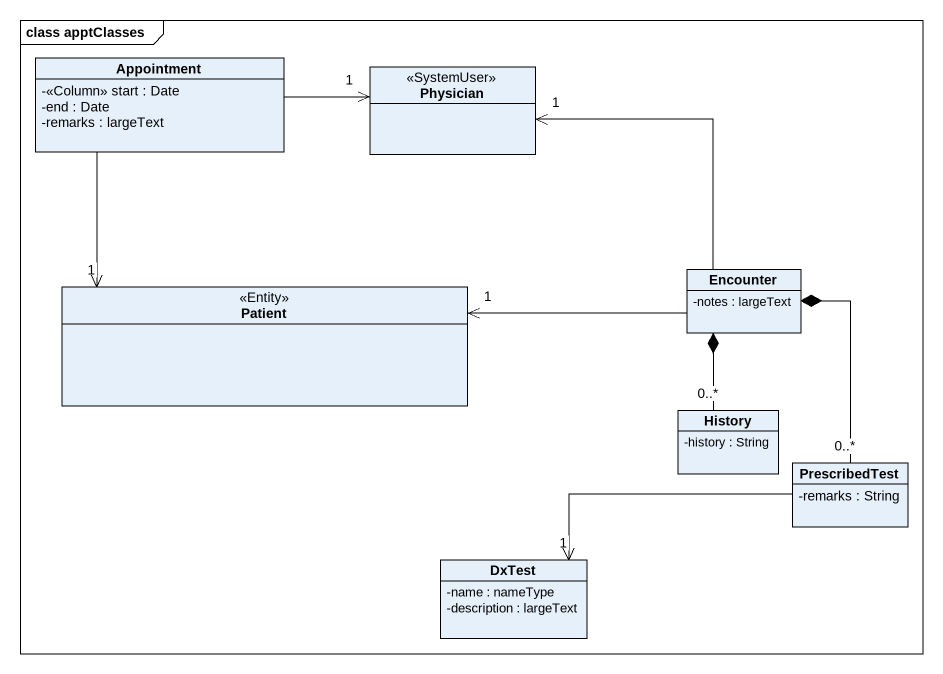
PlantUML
@startuml
mainframe class apptClasses
hide circle
hide empty members
skinparam classAttributeIconSize 0
class Appointment {
  -<<Column>> start : Date
  -end : Date
  -remarks : largeText
}
class Physician <<SystemUser>>
class Patient <<Entity>>
class Encounter {
  -notes : largeText
}
class History {
  -history : String
}
class PrescribedTest {
  -remarks : String
}
class DxTest {
  -name : nameType
  -description : largeText
}
Appointment -right-> "1" Physician
Appointment --> "1" Patient
Encounter -up-> "1" Physician
Encounter -left-> "1" Patient
Encounter *-- "0..*" History
Encounter *-- "0..*" PrescribedTest
PrescribedTest -left-> "1" DxTest
@enduml
